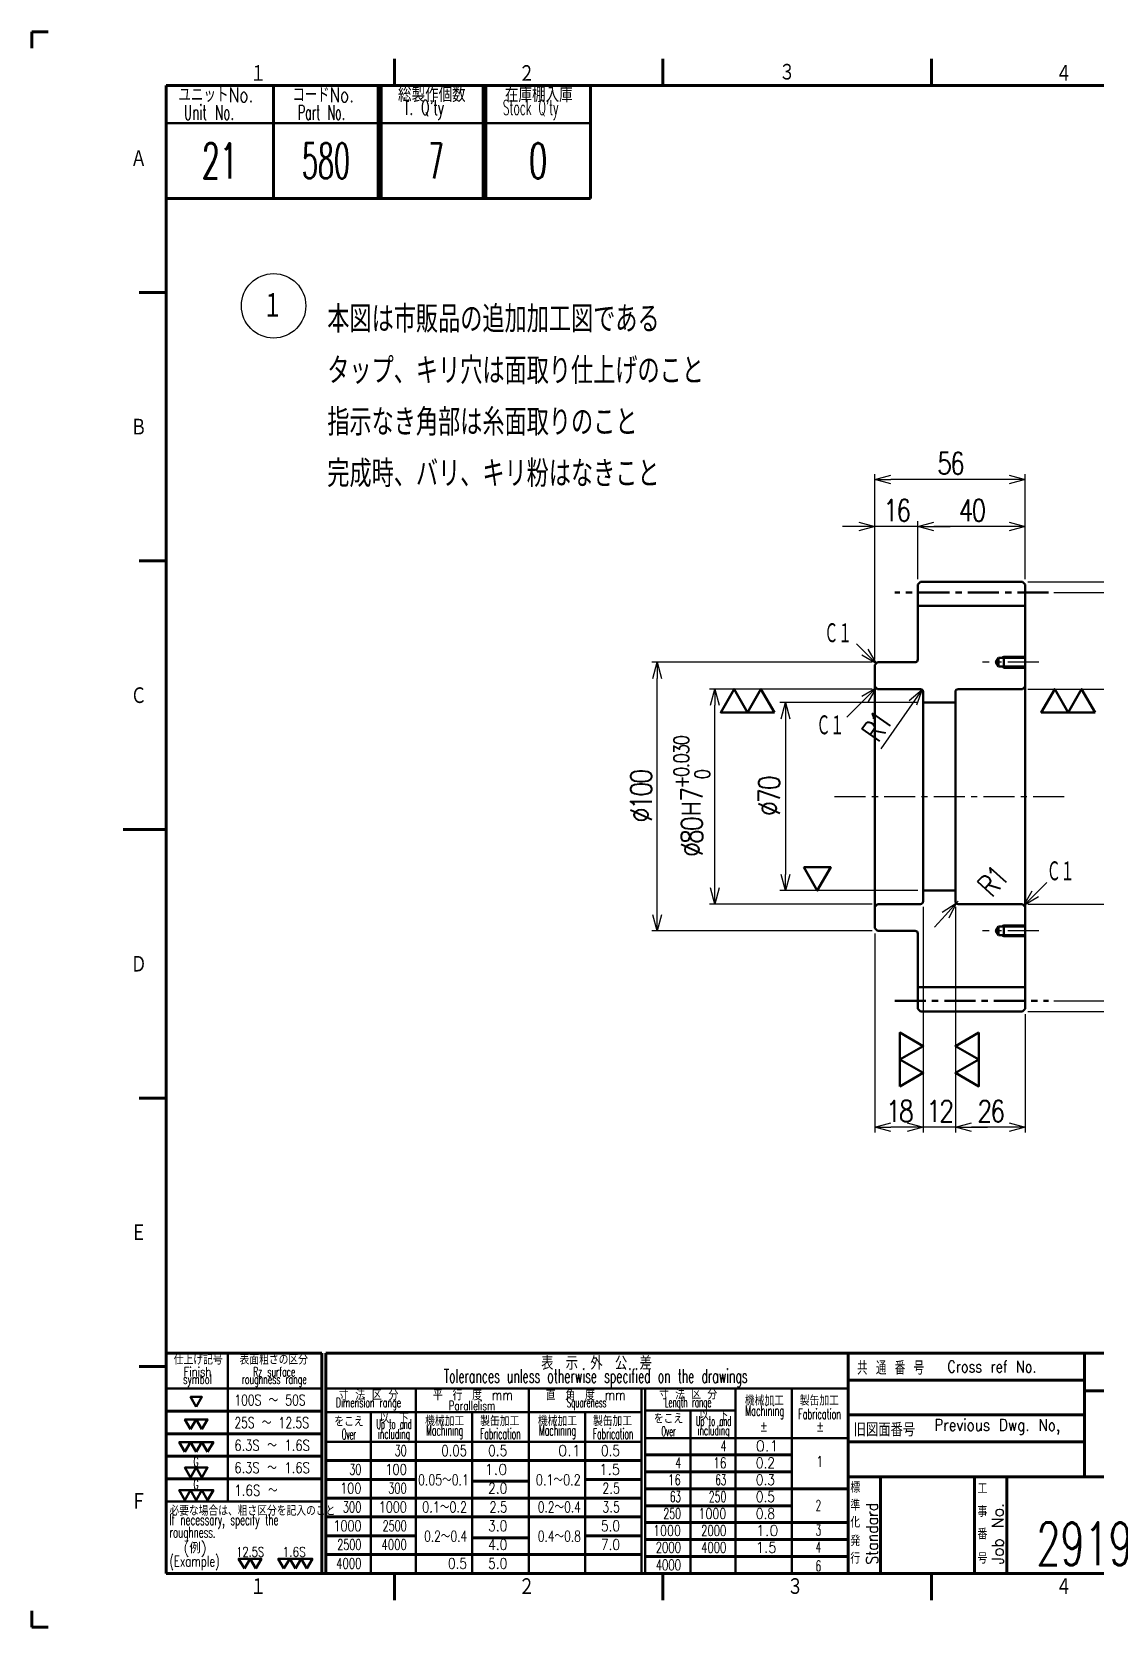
# Model space of a CAD drawing. Header units: millimetres. Extents: x -314 to 526, y -309 to 285.
# Drawn here: x -314 to 82, y -309 to 285 of the extents above; entities that cross this region are included whole.
import ezdxf

# ---------------------------------------------------------------- set-up
doc = ezdxf.new("R2010")
doc.units = ezdxf.units.MM
doc.header["$LTSCALE"] = 0.36378
doc.linetypes.add('CENTER', pattern=[50.8, 31.75, -6.35, 6.35, -6.35])
for name, color, linetype in [('NoLayerName_001', 7, 'Continuous'), ('NoLayerName_002', 7, 'Continuous'), ('NoLayerName_003', 7, 'Continuous'), ('NoLayerName_004', 7, 'Continuous')]:
    doc.layers.add(name, color=color, linetype=linetype)
doc.styles.get("Standard").update_dxf_attribs({"font": 'txt', "bigfont": 'extfont2'})
doc.dimstyles.get("Standard").update_dxf_attribs({"dimtxt": 2.5, "dimasz": 2.5, "dimexe": 1.25, "dimexo": 0.625, "dimtad": 1, "dimdec": 3, "dimzin": 0, "dimdsep": 46, "dimtxsty": 'Standard', "dimcen": 2.5, "dimadec": 0, "dimazin": 0, "dimtfac": 0.75, "dimtdec": 3, "dimtmove": 0, "dimatfit": 3, "dimfxl": 1, "dimarcsym": 0})

# ---------------------------------------------------------------- blocks, each defined once
blk = doc.blocks.new('_OPEN30')
at = {"color": 0, "linetype": 'ByBlock', "lineweight": -2}
for p, q in [((-1, 0.267949), (0, 0)), ((0, 0), (-1, -0.267949)), ((0, 0), (-1, 0))]:
    blk.add_line(p, q, dxfattribs=at)
blk = doc.blocks.new('*D14')
at = {"layer": 'Defpoints', "color": 0}
for p in [(18, 35), (-33.33, -35), (18, -35)]:
    blk.add_point(p, dxfattribs=at)
at = {"layer": 'NoLayerName_001', "color": 0, "linetype": 'Continuous', "lineweight": 25}
for p, q in [((16, 35), (-35.33, 35)), ((-33.33, 29), (-33.33, -29)), ((16, -35), (-35.33, -35))]:
    blk.add_line(p, q, dxfattribs=at)
at = {"layer": 'NoLayerName_001', "color": 0, "lineweight": 25, "xscale": 6, "yscale": 6, "zscale": 6}
for p, rotation in [((-33.33, 35), 90.00000000000001), ((-33.33, -35), 270)]:
    blk.add_blockref('_OPEN30', p, dxfattribs=dict(at, rotation=rotation))
at = {"layer": 'NoLayerName_001', "color": 2, "lineweight": 50, "insert": (-39.33, 0), "char_height": 8, "attachment_point": 5, "rotation": 90}
blk.add_mtext('\\W0.8000;\\T0.8750;%%c70', dxfattribs=at)
blk = doc.blocks.new('*D15')
at = {"layer": 'Defpoints', "color": 0}
for p in [(16, 100.57), (16, 79), (56, 79)]:
    blk.add_point(p, dxfattribs=at)
at = {"layer": 'NoLayerName_001', "color": 0, "linetype": 'Continuous', "lineweight": 25}
for p, q in [((16, 81), (16, 102.57)), ((56, 81), (56, 102.57)), ((50, 100.57), (22, 100.57))]:
    blk.add_line(p, q, dxfattribs=at)
at = {"layer": 'NoLayerName_001', "color": 0, "lineweight": 25, "xscale": 6, "yscale": 6, "zscale": 6, "rotation": 180}
blk.add_blockref('_OPEN30', (16, 100.57), dxfattribs=at)
at = {"layer": 'NoLayerName_001', "color": 0, "lineweight": 25, "xscale": 6, "yscale": 6, "zscale": 6}
blk.add_blockref('_OPEN30', (56, 100.57), dxfattribs=at)
at = {"layer": 'NoLayerName_001', "color": 2, "lineweight": 50, "insert": (36, 106.57), "char_height": 8, "attachment_point": 5}
blk.add_mtext('\\W0.8000;\\T0.8750;40', dxfattribs=at)
blk = doc.blocks.new('*D16')
at = {"layer": 'Defpoints', "color": 0}
for p in [(0, 118.09), (56, 79), (0, 49)]:
    blk.add_point(p, dxfattribs=at)
at = {"layer": 'NoLayerName_001', "color": 0, "linetype": 'Continuous', "lineweight": 25}
for p, q in [((0, 51), (0, 120.09)), ((56, 81), (56, 120.09)), ((50, 118.09), (6, 118.09))]:
    blk.add_line(p, q, dxfattribs=at)
at = {"layer": 'NoLayerName_001', "color": 0, "lineweight": 25, "xscale": 6, "yscale": 6, "zscale": 6, "rotation": 180}
blk.add_blockref('_OPEN30', (0, 118.09), dxfattribs=at)
at = {"layer": 'NoLayerName_001', "color": 0, "lineweight": 25, "xscale": 6, "yscale": 6, "zscale": 6}
blk.add_blockref('_OPEN30', (56, 118.09), dxfattribs=at)
at = {"layer": 'NoLayerName_001', "color": 2, "lineweight": 50, "insert": (28, 124.09), "char_height": 8, "attachment_point": 5}
blk.add_mtext('\\W0.8000;\\T0.8750;56', dxfattribs=at)
blk = doc.blocks.new('*D17')
at = {"layer": 'Defpoints', "color": 0}
for p in [(0, 100.57), (16, 79), (0, 49)]:
    blk.add_point(p, dxfattribs=at)
at = {"layer": 'NoLayerName_001', "color": 0, "linetype": 'Continuous', "lineweight": 25}
for p, q in [((0, 51), (0, 102.57)), ((16, 81), (16, 102.57)), ((-6, 100.57), (-12, 100.57)), ((16, 100.57), (0, 100.57)), ((22, 100.57), (28, 100.57))]:
    blk.add_line(p, q, dxfattribs=at)
at = {"layer": 'NoLayerName_001', "color": 0, "lineweight": 25, "xscale": 6, "yscale": 6, "zscale": 6}
blk.add_blockref('_OPEN30', (0, 100.57), dxfattribs=at)
at = {"layer": 'NoLayerName_001', "color": 0, "lineweight": 25, "xscale": 6, "yscale": 6, "zscale": 6, "rotation": 180}
blk.add_blockref('_OPEN30', (16, 100.57), dxfattribs=at)
at = {"layer": 'NoLayerName_001', "color": 2, "lineweight": 50, "insert": (8, 106.57), "char_height": 8, "attachment_point": 5}
blk.add_mtext('\\W0.8000;\\T0.8750;16', dxfattribs=at)
blk = doc.blocks.new('SX_FinishSymbol_2')
at = {"color": 0, "linetype": 'ByBlock', "lineweight": -2}
for points in [[(-1, 0.866), (-0.5, 0), (0, 0.866)], [(0, 0.866), (0.5, 0), (1, 0.866)]]:
    blk.add_lwpolyline(points, close=True, dxfattribs=at)
blk = doc.blocks.new('DIM_0002')
at = {"color": 3, "linetype": 'Continuous', "lineweight": 25}
blk.add_line((0, 0), (8.56, 8.56), dxfattribs=at)
blk.add_lwpolyline([(5.38, 3.11), (0, 0), (3.11, 5.38)], dxfattribs=at)
at = {"color": 2, "linetype": 'Continuous', "lineweight": 50, "width": 0.583333}
blk.add_text('Ｃ１', height=8, dxfattribs=at).set_placement((8.56, 8.56))
blk = doc.blocks.new('DIM_0003')
at = {"color": 3, "linetype": 'Continuous', "lineweight": 25}
blk.add_line((22.21, 18.08), (11.33, 7.19), dxfattribs=at)
blk.add_lwpolyline([(16.83, 14.97), (22.21, 18.08), (19.11, 12.7)], dxfattribs=at)
at = {"color": 2, "linetype": 'Continuous', "lineweight": 50, "width": 0.583333}
blk.add_text('Ｃ１', height=8, dxfattribs=at).set_placement((0, 0))
blk = doc.blocks.new('SX_FinishSymbol_1')
at = {"color": 0, "linetype": 'ByBlock', "lineweight": -2}
blk.add_lwpolyline([(-0.5, 0.866), (0, 0), (0.5, 0.866)], close=True, dxfattribs=at)
blk = doc.blocks.new('DIM_0004')
at = {"color": 3, "linetype": 'Continuous', "lineweight": 25}
blk.add_line((19.28, 0), (11.93, 7.34), dxfattribs=at)
blk.add_lwpolyline([(16.17, 5.38), (19.28, 0), (13.9, 3.11)], dxfattribs=at)
at = {"color": 2, "linetype": 'Continuous', "lineweight": 50, "width": 0.583333}
blk.add_text('Ｃ１', height=8, dxfattribs=at).set_placement((0, 7.22))
blk = doc.blocks.new('*D24')
at = {"layer": 'Defpoints', "color": 0}
for p in [(30.33, -39.74), (31, -39)]:
    blk.add_point(p, dxfattribs=at)
at = {"layer": 'NoLayerName_001', "color": 0, "linetype": 'Continuous', "lineweight": 25}
for p, q in [((31, -39), (30.33, -39.74)), ((26.29, -44.18), (22.26, -48.62))]:
    blk.add_line(p, q, dxfattribs=at)
at = {"layer": 'NoLayerName_001', "color": 0, "lineweight": 25, "xscale": 6, "yscale": 6, "zscale": 6, "rotation": 47.72708012131704}
blk.add_blockref('_OPEN30', (30.33, -39.74), dxfattribs=at)
at = {"layer": 'NoLayerName_001', "color": 2, "lineweight": 50, "insert": (43.78, -31.54), "char_height": 8, "attachment_point": 5, "rotation": 47.72708}
blk.add_mtext('\\W0.8000;\\T0.8750;R1', dxfattribs=at)
blk = doc.blocks.new('_NONE')
blk = doc.blocks.new('*D25')
at = {"layer": 'Defpoints', "color": 0}
for p in [(17, 39), (17.57, 39.82)]:
    blk.add_point(p, dxfattribs=at)
at = {"layer": 'NoLayerName_001', "color": 0, "linetype": 'Continuous', "lineweight": 25}
blk.add_line((17.57, 39.82), (2.22, 17.82), dxfattribs=at)
at = {"layer": 'NoLayerName_001', "color": 0, "lineweight": 25, "xscale": 6, "yscale": 6, "zscale": 6, "rotation": 55.08218269982841}
blk.add_blockref('_OPEN30', (17.57, 39.82), dxfattribs=at)
at = {"layer": 'NoLayerName_001', "color": 2, "lineweight": 50, "insert": (0.65, 26.07), "char_height": 8, "attachment_point": 5, "rotation": 55.08218}
blk.add_mtext('\\W0.8000;\\T0.8750;R1', dxfattribs=at)
blk = doc.blocks.new('*D26')
at = {"layer": 'Defpoints', "color": 0}
for p in [(-59.61, 40), (1, 40), (1, -40)]:
    blk.add_point(p, dxfattribs=at)
at = {"layer": 'NoLayerName_001', "color": 0, "linetype": 'Continuous', "lineweight": 25}
for p, q in [((-1, 40), (-61.61, 40)), ((-59.61, -34), (-59.61, 34)), ((-1, -40), (-61.61, -40))]:
    blk.add_line(p, q, dxfattribs=at)
at = {"layer": 'NoLayerName_001', "color": 0, "lineweight": 25, "xscale": 6, "yscale": 6, "zscale": 6}
for p, rotation in [((-59.61, 40), 90), ((-59.61, -40), 270)]:
    blk.add_blockref('_OPEN30', p, dxfattribs=dict(at, rotation=rotation))
at = {"layer": 'NoLayerName_001', "color": 2, "lineweight": 50, "insert": (-68.14, 0), "char_height": 8, "attachment_point": 5, "rotation": 90}
blk.add_mtext('\\A1;\\W0.8000;\\T0.8750;%%c80Ｈ7{{\\H0.70x;\\A1;\\S+0.030^  0;}}', dxfattribs=at)
blk = doc.blocks.new('*D27')
at = {"layer": 'Defpoints', "color": 0}
for p in [(-81.05, 50), (1, 50), (1, -50)]:
    blk.add_point(p, dxfattribs=at)
at = {"layer": 'NoLayerName_001', "color": 0, "linetype": 'Continuous', "lineweight": 25}
for p, q in [((-1, 50), (-83.05, 50)), ((-81.05, -44), (-81.05, 44)), ((-1, -50), (-83.05, -50))]:
    blk.add_line(p, q, dxfattribs=at)
at = {"layer": 'NoLayerName_001', "color": 0, "lineweight": 25, "xscale": 6, "yscale": 6, "zscale": 6}
for p, rotation in [((-81.05, 50), 90), ((-81.05, -50), 270)]:
    blk.add_blockref('_OPEN30', p, dxfattribs=dict(at, rotation=rotation))
at = {"layer": 'NoLayerName_001', "color": 2, "lineweight": 50, "insert": (-87.05, 0), "char_height": 8, "attachment_point": 5, "rotation": 90}
blk.add_mtext('\\W0.8000;\\T0.8750;%%c100', dxfattribs=at)
blk = doc.blocks.new('*D28')
at = {"layer": 'Defpoints', "color": 0}
for p in [(55, 80), (135.13, 80), (55, -80)]:
    blk.add_point(p, dxfattribs=at)
at = {"layer": 'NoLayerName_001', "color": 0, "linetype": 'Continuous', "lineweight": 25}
for p, q in [((57, 80), (137.13, 80)), ((135.13, -74), (135.13, 74)), ((57, -80), (137.13, -80))]:
    blk.add_line(p, q, dxfattribs=at)
at = {"layer": 'NoLayerName_001', "color": 0, "lineweight": 25, "xscale": 6, "yscale": 6, "zscale": 6}
for p, rotation in [((135.13, 80), 90), ((135.13, -80), 270)]:
    blk.add_blockref('_OPEN30', p, dxfattribs=dict(at, rotation=rotation))
at = {"layer": 'NoLayerName_001', "color": 2, "lineweight": 50, "insert": (129.13, 0), "char_height": 8, "attachment_point": 5, "rotation": 90}
blk.add_mtext('\\W0.8000;\\T0.8750;%%c160', dxfattribs=at)
blk = doc.blocks.new('*D29')
at = {"layer": 'Defpoints', "color": 0}
for p in [(64.7, 76), (117.78, 76), (64.7, -76)]:
    blk.add_point(p, dxfattribs=at)
at = {"layer": 'NoLayerName_001', "color": 0, "linetype": 'Continuous', "lineweight": 25}
for p, q in [((66.7, 76), (119.78, 76)), ((117.78, -70), (117.78, 70)), ((66.7, -76), (119.78, -76))]:
    blk.add_line(p, q, dxfattribs=at)
at = {"layer": 'NoLayerName_001', "color": 0, "lineweight": 25, "xscale": 6, "yscale": 6, "zscale": 6}
for p, rotation in [((117.78, 76), 90), ((117.78, -76), 270)]:
    blk.add_blockref('_OPEN30', p, dxfattribs=dict(at, rotation=rotation))
at = {"layer": 'NoLayerName_001', "color": 2, "lineweight": 50, "insert": (111.78, 0), "char_height": 8, "attachment_point": 5, "rotation": 90}
blk.add_mtext('\\W0.8000;\\T0.8750;%%c152', dxfattribs=at)
blk = doc.blocks.new('*D30')
at = {"layer": 'Defpoints', "color": 0}
for p in [(30, -39), (56, -79), (30, -123.14)]:
    blk.add_point(p, dxfattribs=at)
at = {"layer": 'NoLayerName_001', "color": 0, "linetype": 'Continuous', "lineweight": 25}
for p, q in [((30, -41), (30, -125.14)), ((56, -81), (56, -125.14)), ((50, -123.14), (36, -123.14))]:
    blk.add_line(p, q, dxfattribs=at)
at = {"layer": 'NoLayerName_001', "color": 0, "lineweight": 25, "xscale": 6, "yscale": 6, "zscale": 6, "rotation": 180}
blk.add_blockref('_OPEN30', (30, -123.14), dxfattribs=at)
at = {"layer": 'NoLayerName_001', "color": 0, "lineweight": 25, "xscale": 6, "yscale": 6, "zscale": 6}
blk.add_blockref('_OPEN30', (56, -123.14), dxfattribs=at)
at = {"layer": 'NoLayerName_001', "color": 2, "lineweight": 50, "insert": (43, -117.14), "char_height": 8, "attachment_point": 5}
blk.add_mtext('\\W0.8000;\\T0.8750;26', dxfattribs=at)
blk = doc.blocks.new('*D31')
at = {"layer": 'Defpoints', "color": 0}
for p in [(18, -39), (0, -49), (0, -123.14)]:
    blk.add_point(p, dxfattribs=at)
at = {"layer": 'NoLayerName_001', "color": 0, "linetype": 'Continuous', "lineweight": 25}
for p, q in [((18, -41), (18, -125.14)), ((0, -51), (0, -125.14)), ((12, -123.14), (6, -123.14))]:
    blk.add_line(p, q, dxfattribs=at)
at = {"layer": 'NoLayerName_001', "color": 0, "lineweight": 25, "xscale": 6, "yscale": 6, "zscale": 6, "rotation": 180}
blk.add_blockref('_OPEN30', (0, -123.14), dxfattribs=at)
at = {"layer": 'NoLayerName_001', "color": 0, "lineweight": 25, "xscale": 6, "yscale": 6, "zscale": 6}
blk.add_blockref('_OPEN30', (18, -123.14), dxfattribs=at)
at = {"layer": 'NoLayerName_001', "color": 2, "lineweight": 50, "insert": (9, -117.14), "char_height": 8, "attachment_point": 5}
blk.add_mtext('\\W0.8000;\\T0.8750;18', dxfattribs=at)
blk = doc.blocks.new('*D32')
at = {"layer": 'Defpoints', "color": 0}
for p in [(18, -39), (30, -39), (18, -123.14)]:
    blk.add_point(p, dxfattribs=at)
at = {"layer": 'NoLayerName_001', "color": 0, "linetype": 'Continuous', "lineweight": 25}
for p, q in [((18, -41), (18, -125.14)), ((30, -41), (30, -125.14)), ((12, -123.14), (6, -123.14)), ((30, -123.14), (18, -123.14)), ((36, -123.14), (42, -123.14))]:
    blk.add_line(p, q, dxfattribs=at)
at = {"layer": 'NoLayerName_001', "color": 0, "lineweight": 25, "xscale": 6, "yscale": 6, "zscale": 6}
blk.add_blockref('_OPEN30', (18, -123.14), dxfattribs=at)
at = {"layer": 'NoLayerName_001', "color": 0, "lineweight": 25, "xscale": 6, "yscale": 6, "zscale": 6, "rotation": 180}
blk.add_blockref('_OPEN30', (30, -123.14), dxfattribs=at)
at = {"layer": 'NoLayerName_001', "color": 2, "lineweight": 50, "insert": (24, -117.14), "char_height": 8, "attachment_point": 5}
blk.add_mtext('\\W0.8000;\\T0.8750;12', dxfattribs=at)
blk = doc.blocks.new('*D33')
at = {"layer": 'Defpoints', "color": 0}
for p in [(55, 40), (99.92, 40), (55, -40)]:
    blk.add_point(p, dxfattribs=at)
at = {"layer": 'NoLayerName_001', "color": 0, "linetype": 'Continuous', "lineweight": 25}
for p, q in [((57, 40), (101.92, 40)), ((99.92, -34), (99.92, 34)), ((57, -40), (101.92, -40))]:
    blk.add_line(p, q, dxfattribs=at)
at = {"layer": 'NoLayerName_001', "color": 0, "lineweight": 25, "xscale": 6, "yscale": 6, "zscale": 6}
for p, rotation in [((99.92, 40), 90), ((99.92, -40), 270)]:
    blk.add_blockref('_OPEN30', p, dxfattribs=dict(at, rotation=rotation))
at = {"layer": 'NoLayerName_001', "color": 2, "lineweight": 50, "insert": (93.92, 0), "char_height": 8, "attachment_point": 5, "rotation": 90}
blk.add_mtext('\\W0.8000;\\T0.8750;%%c80Ｈ7', dxfattribs=at)
blk = doc.blocks.new('JZB_0004')
at = {"layer": 'NoLayerName_002', "color": 4, "linetype": 'CENTER', "lineweight": 50}
for p, q in [((64.7, 156), (7.39, 156)), ((7.39, 4), (64.7, 4))]:
    blk.add_line(p, q, dxfattribs=at)
at = {"layer": 'NoLayerName_002', "color": 7, "linetype": 'Continuous', "lineweight": 50}
for p, q in [((17, 160), (16, 159)), ((16, 131), (16, 159)), ((55, 160), (17, 160)), ((56, 159), (55, 160)), ((56, 159), (56, 1)), ((56, 151), (16, 151)), ((1, 130), (0, 129)), ((0, 31), (0, 129)), ((15, 130), (1, 130)), ((1, 120), (0, 121)), ((17, 120), (1, 120)), ((18, 119), (18, 41)), ((30, 41), (30, 119)), ((31, 120), (55, 120)), ((56, 121), (55, 120)), ((30, 115), (18, 115)), ((18, 45), (30, 45)), ((0, 39), (1, 40)), ((17, 40), (1, 40)), ((31, 40), (55, 40)), ((55, 40), (56, 39)), ((0, 31), (1, 30)), ((1, 30), (15, 30)), ((16, 1), (16, 29)), ((16, 9), (56, 9)), ((16, 1), (17, 0)), ((17, 0), (55, 0)), ((55, 0), (56, 1))]:
    blk.add_line(p, q, dxfattribs=at)
for centre, start, end in [((15, 131), 270, 0), ((17, 119), 0, 90), ((31, 119), 90, 180), ((17, 41), 270, 0), ((31, 41), 180, 270), ((15, 29), 0, 90)]:
    blk.add_arc(centre, 1, start, end, dxfattribs=at)
blk = doc.blocks.new('JZB_0005')
at = {"layer": 'NoLayerName_002', "color": 4, "linetype": 'CENTER', "lineweight": 25}
blk.add_line((20.94, 2), (0, 2), dxfattribs=at)
at = {"layer": 'NoLayerName_002', "color": 7, "linetype": 'Continuous', "lineweight": 50}
for p, q in [((5.94, 3.62), (5, 2)), ((5, 2), (5.94, 0.38)), ((5.94, 3.62), (5.94, 0.38)), ((15.94, 3.62), (5.94, 3.62)), ((15.94, 0.38), (5.94, 0.38)), ((7.94, 4), (7.94, 0))]:
    blk.add_line(p, q, dxfattribs=at)
at = {"layer": 'NoLayerName_002', "color": 3, "linetype": 'Continuous', "lineweight": 50}
for p, q in [((7.94, 4), (7.28, 3.62)), ((7.94, 0), (7.28, 0.38)), ((15.94, 4), (7.94, 4)), ((7.94, 0), (15.94, 0))]:
    blk.add_line(p, q, dxfattribs=at)
blk = doc.blocks.new('JZB_0006')
at = {"layer": 'NoLayerName_002', "color": 4, "linetype": 'CENTER', "lineweight": 25}
blk.add_line((20.94, 2), (0, 2), dxfattribs=at)
at = {"layer": 'NoLayerName_002', "color": 7, "linetype": 'Continuous', "lineweight": 50}
for p, q in [((5.94, 3.62), (5, 2)), ((5, 2), (5.94, 0.38)), ((5.94, 3.62), (5.94, 0.38)), ((15.94, 3.62), (5.94, 3.62)), ((15.94, 0.38), (5.94, 0.38)), ((7.94, 4), (7.94, 0))]:
    blk.add_line(p, q, dxfattribs=at)
at = {"layer": 'NoLayerName_002', "color": 3, "linetype": 'Continuous', "lineweight": 50}
for p, q in [((7.94, 4), (7.28, 3.62)), ((7.94, 0), (7.28, 0.38)), ((15.94, 4), (7.94, 4)), ((7.94, 0), (15.94, 0))]:
    blk.add_line(p, q, dxfattribs=at)
blk = doc.blocks.new('JZB_0002')
at = {"layer": 'NoLayerName_001', "color": 2, "lineweight": 50, "attachment_point": 5}
for s, insert, char_height in [('\\A1;\\W0.8333;ピンチロール、センタリング装置', (171.73, 29), 4.73), ('\\A1;\\W0.8333;安岡', (45.85, 24.5), 4.18), ('\\A1;\\W0.5625;1/2', (74.85, 24.5), 4.18), ('\\A1;\\W0.5455;2020/05/13', (95.6, 24.5), 4.18), ('\\A1;\\W0.5000;MSP', (60.35, 24.5), 4.18), ('\\A1;\\W0.8333;ピニオンギア', (171.73, 21), 6.55)]:
    blk.add_mtext(s, dxfattribs=dict(at, insert=insert, char_height=char_height))
at = {"layer": 'NoLayerName_001', "color": 7, "lineweight": 50}
for s, insert, char_height, attachment_point in [('\\A1;\\W0.8203;TRRVC', (59.1, 5), 9.5, 4), ('\\A1;\\W1.0278;HX21580N01', (125.1, 5), 9.5, 4), ('\\A1;\\W0.6545;2919', (9.6, 0), 8, 8)]:
    blk.add_mtext(s, dxfattribs=dict(at, insert=insert, char_height=char_height, attachment_point=attachment_point))
blk = doc.blocks.new('JZB_0003')
at = {"layer": 'NoLayerName_001', "color": 2, "lineweight": 50, "char_height": 6.55, "attachment_point": 5}
for s, insert in [('\\A1;\\W0.6000;21', (3.27, 3.27)), ('\\A1;\\W0.5294;580', (23.02, 3.27)), ('\\A1;\\W0.5000;7', (43.52, 3.27)), ('\\A1;\\W0.6000;0', (62.52, 3.27))]:
    blk.add_mtext(s, dxfattribs=dict(at, insert=insert))
blk = doc.blocks.new('DIM_0001')
at = {"layer": 'NoLayerName_001', "color": 3, "linetype": 'Continuous', "lineweight": 25}
blk.add_circle((6, 6), 6, dxfattribs=at)
at = {"layer": 'NoLayerName_001', "color": 2, "linetype": 'Continuous', "lineweight": 50, "width": 0.666667}
blk.add_text('１', height=5, dxfattribs=at).set_placement((4, 3.5))

msp = doc.modelspace()

# ---------------------------------------------------------------- linework, layer by layer
at = {"layer": 'NoLayerName_001', "color": 21, "linetype": 'Continuous', "lineweight": 100}
for p, q in [((-223.8964, 264.7415), (-223.8964, 222.7416)), ((-184.8965, 264.7415), (-184.8965, 222.7416)), ((-183.8965, 264.7415), (-183.8965, 222.7416)), ((-145.8965, 264.7415), (-145.8965, 222.7416)), ((-144.8965, 264.7415), (-144.8965, 222.7416)), ((-205.8965, -207.2585), (-263.8965, -207.2585)), ((-205.8965, -289.2585), (-205.8965, -207.2585)), ((-9.8965, -207.2585), (-204.4965, -207.2585)), ((-204.4965, -207.2585), (-204.4965, -289.2585)), ((78.1035, -207.2585), (78.1035, -253.2585)), ((78.1035, -217.2585), (-9.8965, -217.2585)), ((78.1035, -221.2585), (506.1035, -221.2585)), ((78.1035, -230.2585), (-9.8965, -230.2585)), ((78.1035, -240.2585), (-9.8965, -240.2585)), ((506.1035, -253.2585), (-9.8965, -253.2585)), ((2.1035, -253.2585), (2.1035, -289.2585)), ((37.1035, -253.2585), (37.1035, -289.2585)), ((49.1035, -253.2585), (49.1035, -289.2585))]:
    msp.add_line(p, q, dxfattribs=at)
at = {"layer": 'NoLayerName_001', "color": 7, "linetype": 'Continuous', "lineweight": 100}
for p, q in [((-105.8965, 222.7416), (-105.8965, 264.7415)), ((-263.8965, 222.7416), (-184.8965, 222.7416)), ((-184.8965, 222.7416), (-105.8965, 222.7416)), ((-9.8965, -207.2585), (506.1035, -207.2585)), ((-9.8965, -289.2585), (-9.8965, -207.2585))]:
    msp.add_line(p, q, dxfattribs=at)
at = {"layer": 'NoLayerName_001', "color": 21, "linetype": 'Continuous', "lineweight": 50}
for p, q in [((-263.8965, 250.7415), (-184.8965, 250.7415)), ((-184.8965, 250.7415), (-105.8965, 250.7415)), ((-240.8965, -207.2585), (-240.8965, -262.4585)), ((-263.8965, -220.4585), (-205.8965, -220.4585)), ((-204.4965, -220.4585), (-9.8965, -220.4585)), ((-170.8965, -220.4585), (-170.8965, -289.2585)), ((-128.8965, -220.4585), (-128.8965, -289.2585)), ((-86.8965, -289.2585), (-86.8965, -220.4585)), ((-85.4965, -220.4585), (-85.4965, -289.2585)), ((-51.8965, -220.4585), (-51.8965, -289.2585)), ((-30.8965, -220.4585), (-30.8965, -289.2585)), ((-204.4965, -229.2585), (-86.8965, -229.2585)), ((-187.6965, -229.2585), (-187.6965, -289.2585)), ((-149.8965, -229.2585), (-149.8965, -289.2585)), ((-107.8965, -229.2585), (-107.8965, -289.2585)), ((-85.4965, -228.6585), (-51.8965, -228.6585)), ((-68.6965, -228.6585), (-68.6965, -289.2585)), ((-204.4965, -240.2585), (-86.8965, -240.2585)), ((-85.4965, -238.8585), (-9.8965, -238.8585)), ((-263.8965, -262.4585), (-205.8965, -262.4585))]:
    msp.add_line(p, q, dxfattribs=at)
at = {"layer": 'NoLayerName_001', "color": 4, "linetype": 'CENTER', "lineweight": 25}
msp.add_line((-15, 0), (71, 0), dxfattribs=at)
at = {"layer": 'NoLayerName_001', "color": 2, "linetype": 'Continuous', "lineweight": 100}
for p, q in [((-263.8965, -228.8585), (-205.8965, -228.8585)), ((-263.8965, -237.2585), (-205.8965, -237.2585)), ((-263.8965, -245.6585), (-205.8965, -245.6585)), ((-204.4965, -247.2585), (-86.8965, -247.2585)), ((-85.4965, -245.1585), (-30.8965, -245.1585)), ((-263.8965, -254.0585), (-205.8965, -254.0585)), ((-204.4965, -254.2585), (-170.8965, -254.2585)), ((-149.8965, -254.9585), (-128.8965, -254.9585)), ((-107.8965, -254.2585), (-86.8965, -254.2585)), ((-85.4965, -251.4585), (-30.8965, -251.4585)), ((-204.4965, -261.2585), (-86.8965, -261.2585)), ((-85.4965, -257.7585), (-9.8965, -257.7585)), ((-85.4965, -264.0585), (-30.8965, -264.0585)), ((-204.4965, -268.2585), (-86.8965, -268.2585)), ((-85.4965, -270.3585), (-9.8965, -270.3585)), ((-204.4965, -275.2585), (-170.8965, -275.2585)), ((-149.8965, -275.9585), (-128.8965, -275.9585)), ((-107.8965, -275.2585), (-86.8965, -275.2585)), ((-85.4965, -276.6585), (-9.8965, -276.6585)), ((-204.4965, -282.2585), (-86.8965, -282.2585)), ((-85.4965, -282.9585), (-9.8965, -282.9585))]:
    msp.add_line(p, q, dxfattribs=at)
at = {"layer": 'NoLayerName_001', "color": 1, "linetype": 'Continuous', "lineweight": 50}
for points in [[(-252.6941, -227.2136), (-250.5724, -223.5386), (-254.8158, -223.5386), (-252.6941, -227.2136)], [(-254.8244, -235.6136), (-252.7027, -231.9386), (-256.9461, -231.9386), (-254.8244, -235.6136)], [(-250.581, -235.6136), (-248.4593, -231.9386), (-252.7027, -231.9386), (-250.581, -235.6136)], [(-256.9375, -244.0136), (-254.8158, -240.3386), (-259.0592, -240.3386), (-256.9375, -244.0136)], [(-252.6941, -244.0136), (-250.5724, -240.3386), (-254.8158, -240.3386), (-252.6941, -244.0136)], [(-248.4507, -244.0136), (-246.329, -240.3386), (-250.5724, -240.3386), (-248.4507, -244.0136)], [(-254.8244, -253.5439), (-252.7027, -249.8689), (-256.9461, -249.8689), (-254.8244, -253.5439)], [(-250.581, -253.5439), (-248.4593, -249.8689), (-252.7027, -249.8689), (-250.581, -253.5439)], [(-256.9375, -261.9439), (-254.8158, -258.2689), (-259.0592, -258.2689), (-256.9375, -261.9439)], [(-252.6941, -261.9439), (-250.5724, -258.2689), (-254.8158, -258.2689), (-252.6941, -261.9439)], [(-248.4507, -261.9439), (-246.329, -258.2689), (-250.5724, -258.2689), (-248.4507, -261.9439)], [(-234.7848, -287.4961), (-232.6631, -283.8211), (-236.9065, -283.8211), (-234.7848, -287.4961)], [(-230.5414, -287.4961), (-228.4197, -283.8211), (-232.6631, -283.8211), (-230.5414, -287.4961)], [(-220.0294, -287.4961), (-217.9077, -283.8211), (-222.1511, -283.8211), (-220.0294, -287.4961)], [(-215.786, -287.4961), (-213.6643, -283.8211), (-217.9077, -283.8211), (-215.786, -287.4961)], [(-211.5426, -287.4961), (-209.4209, -283.8211), (-213.6643, -283.8211), (-211.5426, -287.4961)]]:
    msp.add_lwpolyline(points, close=True, dxfattribs=at)
at = {"layer": 'NoLayerName_004', "color": 7, "linetype": 'Continuous', "lineweight": 100}
for p, q in [((-307.8965, 284.7415), (-313.8965, 284.7415)), ((-313.8965, 284.7415), (-313.8965, 278.7415)), ((-178.8965, 274.7415), (-178.8965, 264.7415)), ((-78.8965, 274.7415), (-78.8965, 264.7415)), ((21.1035, 274.7415), (21.1035, 264.7415)), ((506.1035, 264.7415), (-263.8965, 264.7415)), ((-263.8965, 264.7415), (-263.8965, -289.2585)), ((-273.8965, 187.7415), (-263.8965, 187.7415)), ((-273.8965, 87.7415), (-263.8965, 87.7415)), ((-279.8965, -12.2585), (-263.8965, -12.2585)), ((-273.8965, -112.2585), (-263.8965, -112.2585)), ((-273.8965, -212.2585), (-263.8965, -212.2585)), ((-263.8965, -289.2585), (506.1035, -289.2585)), ((-178.8965, -299.2585), (-178.8965, -289.2585)), ((-78.8965, -299.2585), (-78.8965, -289.2585)), ((21.1035, -299.2585), (21.1035, -289.2585)), ((-313.8965, -303.2585), (-313.8965, -309.2585)), ((-313.8965, -309.2585), (-307.8965, -309.2585))]:
    msp.add_line(p, q, dxfattribs=at)

# ---------------------------------------------------------------- block references
at = {"layer": 'NoLayerName_001', "xscale": 2, "yscale": 2, "zscale": 2}
for name, p in [('JZB_0003', (-250.4465, 230.1915)), ('JZB_0002', (58.9035, -286.2585))]:
    msp.add_blockref(name, p, dxfattribs=at)
at = {"layer": 'NoLayerName_001', "color": 3, "linetype": 'Continuous', "lineweight": 25, "xscale": 2, "yscale": 2, "zscale": 2}
msp.add_blockref('DIM_0001', (-235.8965, 170.7415), dxfattribs=at)
at = {"layer": 'NoLayerName_001'}
for name, p in [('JZB_0004', (0, -80)), ('JZB_0005', (40.0647, 48)), ('JZB_0006', (40.0647, -52))]:
    msp.add_blockref(name, p, dxfattribs=at)
at = {"layer": 'NoLayerName_001', "color": 3, "linetype": 'Continuous', "lineweight": 25}
for name, p in [('DIM_0004', (-18.7783, 49.5)), ('DIM_0003', (-21.7133, 22.4232)), ('DIM_0002', (55.5, -40.5))]:
    msp.add_blockref(name, p, dxfattribs=at)
at = {"layer": 'NoLayerName_001', "color": 1, "lineweight": 50}
for p, xscale, yscale, zscale, rotation in [((-47.4174, 40), 9.999999999999996, 9.999999999999996, 9.999999999999996, 180), ((71.9768, 40), 9.999999999999996, 9.999999999999996, 9.999999999999996, 180), ((18, -97.9076), 10, 10, 10, 89.99999999999999), ((30, -97.9076), 9.999999999999996, 9.999999999999996, 9.999999999999996, 269.9999999999999)]:
    msp.add_blockref('SX_FinishSymbol_2', p, dxfattribs=dict(at, xscale=xscale, yscale=yscale, zscale=zscale, rotation=rotation))
at = {"layer": 'NoLayerName_001', "color": 1, "lineweight": 50, "xscale": 10, "yscale": 10, "zscale": 10}
msp.add_blockref('SX_FinishSymbol_1', (-21.4244, -35), dxfattribs=at)

# ---------------------------------------------------------------- texts
at = {"layer": 'NoLayerName_001', "color": 2, "lineweight": 25, "char_height": 5.5, "attachment_point": 7}
for s, insert in [('\\A1;\\W0.7710;ユニットNo.', (-259.3258, 258.5766)), ('\\A1;\\W0.7584;コードNo.', (-216.8565, 258.5766)), ('\\A1;\\W0.8333;総製作個数', (-177.5705, 258.5766)), ('\\A1;\\W0.8333;在庫棚入庫', (-137.7353, 258.5766)), ('\\A1;\\W0.6000;Unit No.', (-257.3258, 252.0205)), ('\\A1;\\W0.5455;Part No.', (-214.8565, 252.0205)), ("\\A1;\\W0.6000;T. Q'ty", (-175.5705, 252.0205)), ("\\A1;\\W0.5263;Stock Q'ty", (-138.5223, 252.0205))]:
    msp.add_mtext(s, dxfattribs=dict(at, insert=insert))
at = {"layer": 'NoLayerName_001', "color": 2, "lineweight": 50}
for s, insert, char_height, attachment_point in [('\\A1;\\W0.8333;仕上げ記号', (-251.9631, -211.5234), 3.5, 8), ('\\A1;\\W0.8333;表面粗さの区分', (-223.8302, -211.5234), 3.5, 8), ('\\A1;\\W0.7714;Finish', (-252.253, -215.9148), 3.5, 8), ('\\A1;\\W0.6000;Rz surface', (-223.6575, -215.9148), 3.5, 8), ('\\A1;\\W0.5909;Tolerances unless otherwise specified on the drawings', (-103.9623, -219.9235), 5, 8), ('\\A1;\\W0.8333;表\u3000示\u3000外\u3000公\u3000差', (-103.6539, -213.4897), 5, 8), ('\\A1;\\W0.7051;共 通 番 号', (5.8535, -212.7585), 5, 5), ('\\A1;\\W0.7905;Cross ref No.', (43.5827, -212.2585), 4.4, 5), ('\\A1;\\W0.6545;symbol', (-252.253, -219.8512), 3.5, 8), ('\\A1;\\W0.6000;roughness range', (-223.6575, -219.8512), 3.5, 8), ('\\A1;\\W0.7340;100S ～ 50S', (-238.5174, -226.7423), 4, 7), ('\\A1;\\W0.6037;Dimension range', (-188.5533, -228.5367), 3.5, 8), ('\\A1;\\W0.7051;寸 法 区 分', (-188.5533, -224.8324), 4, 8), ('\\A1;\\W0.7609;平\u3000行\u3000度\u3000mm', (-149.6811, -224.8324), 4, 8), ('\\A1;\\W0.6849;Parallelism', (-150.0332, -228.5367), 3.5, 8), ('\\A1;\\W0.7609;直\u3000角\u3000度\u3000mm', (-107.6811, -224.8324), 4, 8), ('\\A1;\\W0.5500;Squareness', (-107.3702, -228.5367), 3.5, 8), ('\\A1;\\W0.7051;寸 法 区 分', (-69.5533, -224.4824), 3.8, 8), ('\\A1;\\W0.5000;Length range', (-69.5533, -228.6401), 3.8, 8), ('\\A1;\\W0.8333;機械加工', (-41.1434, -226.782), 3.8, 8), ('\\A1;\\W0.8333;製缶加工', (-20.6751, -226.782), 3.8, 8), ('\\A1;\\W0.7353;25S ～ 12.5S', (-238.5174, -235.1423), 4, 7), ('\\A1;\\W0.8333;をこえ', (-195.825, -234.5616), 3.8, 8), ('\\A1;\\W0.8333;以\u3000下', (-179.025, -233.3616), 3.8, 8), ('\\A1;\\W0.8333;機械加工', (-160.1867, -234.4094), 3.8, 8), ('\\A1;\\W0.8333;製缶加工', (-139.6775, -234.4094), 3.8, 8), ('\\A1;\\W0.8333;機械加工', (-118.1867, -234.4094), 3.8, 8), ('\\A1;\\W0.8333;製缶加工', (-97.6775, -234.4094), 3.8, 8), ('\\A1;\\W0.8333;をこえ', (-76.825, -233.4682), 3.8, 8), ('\\A1;\\W0.4500;Up to and', (-60.0486, -235.5588), 3.6, 8), ('\\A1;\\W0.8333;以\u3000下', (-60.025, -232.2682), 3.8, 8), ('\\A1;\\W0.5870;Machining', (-41.0523, -231.8121), 3.8, 8), ('\\A1;\\W0.5690;Fabrication', (-20.5536, -231.8121), 3.8, 8), ('\\A1;\\W0.8407;Previous Dwg. No,', (22.1327, -237.6585), 4.4, 7), ('\\A1;\\W0.4500;Over', (-195.825, -239.4217), 4, 8), ('\\A1;\\W0.5651;including', (-179.025, -240.2995), 3.6, 8), ('\\A1;\\W0.4500;Up to and', (-179.0486, -236.6522), 3.6, 8), ('\\A1;\\W0.5283;Machining', (-160.1867, -239.2695), 4, 8), ('\\A1;\\W0.5121;Fabrication', (-139.4539, -239.2695), 4, 8), ('\\A1;\\W0.5283;Machining', (-118.1867, -239.2695), 4, 8), ('\\A1;\\W0.5121;Fabrication', (-97.4539, -239.2695), 4, 8), ('\\A1;\\W0.4500;Over', (-76.825, -238.1283), 3.6, 8), ('\\A1;\\W0.5651;including', (-60.025, -239.006), 3.6, 8), ('\\A1;\\W0.8333;±', (-41.3518, -236.3314), 3.8, 8), ('\\A1;\\W0.8333;±', (-20.3518, -236.3314), 3.8, 8), ('\\A1;\\W0.8333;旧図面番号', (-7.8965, -238.2585), 5, 7), ('\\A1;\\W0.7867;6.3S ～ 1.6S', (-238.5174, -243.5423), 4, 7), ('\\A1;\\W0.6545;30', (-174.3008, -245.5493), 4, 9), ('\\A1;\\W0.8000;0.05', (-151.8535, -245.5493), 4, 9), ('\\A1;\\W0.8308;0.5', (-136.8844, -245.5493), 4, 9), ('\\A1;\\W0.9818;0.1', (-109.518, -245.5493), 4, 9), ('\\A1;\\W0.8308;0.5', (-94.8844, -245.5493), 4, 9), ('\\A1;\\W0.6000;4', (-55.3008, -243.7993), 4, 9), ('\\A1;\\W0.9818;0.1', (-44.3222, -243.7993), 4, 7), ('\\A1;\\W0.6000;G', (-251.8127, -249.4865), 3.6, 9), ('\\A1;\\W0.7867;6.3S ～ 1.6S', (-238.5174, -251.9423), 4, 7), ('\\A1;\\W0.6545;30', (-191.1968, -252.5493), 4, 9), ('\\A1;\\W0.7714;100', (-174.3008, -252.5493), 4, 9), ('\\A1;\\W0.9818;1.0', (-136.8844, -252.5493), 4, 9), ('\\A1;\\W0.9000;1.5', (-94.8844, -252.5493), 4, 9), ('\\A1;\\W0.6000;4', (-72.1968, -250.0993), 4, 9), ('\\A1;\\W0.7200;16', (-55.3008, -250.0993), 4, 9), ('\\A1;\\W0.8308;0.2', (-44.3222, -250.0993), 4, 7), ('\\A1;\\W0.9000;1', (-22.0633, -249.6377), 4, 7), ('\\A1;\\W0.6000;G', (-251.8127, -257.8865), 3.6, 9), ('\\A1;\\W0.7459;0.05～0.1', (-151.1751, -256.4173), 4, 9), ('\\A1;\\W0.7692;0.1～0.2', (-109.518, -256.4173), 4, 9), ('\\A1;\\W0.7200;16', (-72.1968, -256.3993), 4, 9), ('\\A1;\\W0.6000;63', (-55.3008, -256.3993), 4, 9), ('\\A1;\\W0.8308;0.3', (-44.3222, -256.3993), 4, 7), ('\\A1;\\W0.8333;標', (-9.1229, -259.2467), 4, 7), ('\\A1;\\W0.8065;1.6S ～ ', (-238.5174, -260.3423), 4, 7), ('\\A1;\\W0.7714;100', (-191.1968, -259.5493), 4, 9), ('\\A1;\\W0.6750;300', (-174.3008, -259.5493), 4, 9), ('\\A1;\\W0.8308;2.0', (-136.8844, -259.5493), 4, 9), ('\\A1;\\W0.7714;2.5', (-94.8844, -259.5493), 4, 9), ('\\A1;\\W0.6000;63', (-72.1968, -262.6993), 4, 9), ('\\A1;\\W0.6353;250', (-55.3008, -262.6993), 4, 9), ('\\A1;\\W0.8308;0.5', (-44.3222, -262.6993), 4, 7), ('\\A1;\\W0.8333;工', (38.2225, -259.6309), 4, 7), ('\\A1;\\W0.7083;必要な場合は、粗さ区分を記入のこと', (-262.6772, -267.8148), 3.8, 7), ('\\A1;\\W0.5851;If necessary, specify the', (-262.6772, -272.6238), 4, 7), ('\\A1;\\W0.6750;300', (-191.1968, -266.5493), 4, 9), ('\\A1;\\W0.7579;1000', (-174.3008, -266.5493), 4, 9), ('\\A1;\\W0.7692;0.1～0.2', (-151.8535, -266.5493), 4, 9), ('\\A1;\\W0.7714;2.5', (-136.8844, -266.5493), 4, 9), ('\\A1;\\W0.7229;0.2～0.4', (-109.518, -266.5493), 4, 9), ('\\A1;\\W0.7714;3.5', (-94.8844, -266.5493), 4, 9), ('\\A1;\\W0.6353;250', (-72.1968, -268.9993), 4, 9), ('\\A1;\\W0.7579;1000', (-55.3008, -268.9993), 4, 9), ('\\A1;\\W0.8308;0.8', (-44.3222, -268.9993), 4, 7), ('\\A1;\\W0.6000;2', (-22.0633, -265.9562), 4, 7), ('\\A1;\\W0.8333;準', (-9.1229, -265.8739), 4, 7), ('\\A1;\\W0.8333;事', (38.2225, -268.2445), 4, 7), ('\\A1;\\W0.5893;roughness.', (-262.6772, -277.2748), 4, 7), ('\\A1;\\W0.7579;1000', (-191.1968, -273.5493), 4, 9), ('\\A1;\\W0.6545;2500', (-174.3008, -273.5493), 4, 9), ('\\A1;\\W0.8308;3.0', (-136.8844, -273.5493), 4, 9), ('\\A1;\\W0.8308;5.0', (-94.8844, -273.5493), 4, 9), ('\\A1;\\W0.7579;1000', (-72.1968, -275.2993), 4, 9), ('\\A1;\\W0.6857;2000', (-55.3008, -275.2993), 4, 9), ('\\A1;\\W0.9818;1.0', (-44.3222, -275.2993), 4, 7), ('\\A1;\\W0.6000;3', (-22.0633, -275.1732), 4, 7), ('\\A1;\\W0.8333;化', (-9.1229, -272.1987), 4, 7), ('\\A1;\\W0.8333;番', (38.2225, -276.5828), 4, 7), ('\\A1;\\W0.9474;(例)', (-257.502, -283.093), 4, 7), ('\\A1;\\W0.6545;2500', (-191.1968, -280.5493), 4, 9), ('\\A1;\\W0.6857;4000', (-174.3008, -280.5493), 4, 9), ('\\A1;\\W0.7229;0.2～0.4', (-151.8535, -277.4024), 4, 9), ('\\A1;\\W0.8308;4.0', (-136.8844, -280.5493), 4, 9), ('\\A1;\\W0.7229;0.4～0.8', (-109.518, -277.4024), 4, 9), ('\\A1;\\W0.8308;7.0', (-94.8844, -280.5493), 4, 9), ('\\A1;\\W0.6857;2000', (-72.1968, -281.5993), 4, 9), ('\\A1;\\W0.6857;4000', (-55.3008, -281.5993), 4, 9), ('\\A1;\\W0.9000;1.5', (-44.3222, -281.5993), 4, 7), ('\\A1;\\W0.6000;4', (-22.0633, -281.4732), 4, 7), ('\\A1;\\W0.8333;発', (-9.1229, -279.1535), 4, 7), ('\\A1;\\W0.6894;(Example)', (-262.6772, -288.0499), 4, 7), ('\\A1;\\W0.7500;12.5S', (-237.8266, -283.0618), 3.6, 7), ('\\A1;\\W0.8000;1.6S', (-220.5436, -283.0618), 3.6, 7), ('\\A1;\\W0.6857;4000', (-191.1968, -287.5493), 4, 9), ('\\A1;\\W0.8308;0.5', (-151.8535, -287.5493), 4, 9), ('\\A1;\\W0.8308;5.0', (-136.8844, -287.5493), 4, 9), ('\\A1;\\W0.6857;4000', (-72.1968, -288.0993), 4, 9), ('\\A1;\\W0.6000;6', (-22.0633, -288.4732), 4, 7), ('\\A1;\\W0.8333;行', (-9.1229, -285.6159), 4, 7), ('\\A1;\\W0.8333;号', (38.2225, -285.6159), 4, 7)]:
    msp.add_mtext(s, dxfattribs=dict(at, insert=insert, char_height=char_height, attachment_point=attachment_point))
at = {"layer": 'NoLayerName_001', "color": 2, "lineweight": 50, "char_height": 4.4, "attachment_point": 7, "rotation": 90.0000025}
for s, insert in [('\\A1;\\W0.8750;Standard', (1.1409, -285.9979)), ('\\A1;\\W0.9671;Job No.', (47.9302, -285.9979))]:
    msp.add_mtext(s, dxfattribs=dict(at, insert=insert))
at = {"layer": 'NoLayerName_003', "color": 2, "lineweight": 100, "char_height": 10, "attachment_point": 7}
for s, insert in [('\\A1;\\W0.7500;本図は市販品の追加加工図である', (-203.8965, 172.7416)), ('\\A1;\\W0.7500;タップ、キリ穴は面取り仕上げのこと', (-203.8965, 153.5416)), ('\\A1;\\W0.7500;指示なき角部は糸面取りのこと', (-203.8965, 134.3416)), ('\\A1;\\W0.7500;完成時、バリ、キリ粉はなきこと', (-203.8965, 115.1416))]:
    msp.add_mtext(s, dxfattribs=dict(at, insert=insert))
at = {"layer": 'NoLayerName_004', "color": 7, "lineweight": 100, "char_height": 6.621614}
for s, insert, attachment_point in [('\\A1;\\W0.8333;１', (-232.6965, 265.8934), 7), ('\\A1;\\W0.8333;２', (-132.6965, 265.8934), 7), ('\\A1;\\W0.8333;３', (-32.6965, 269.6727), 5), ('\\A1;\\W0.8333;４', (67.3035, 265.8934), 7), ('\\A1;\\W0.8333;Ａ', (-277.1673, 234.2117), 7), ('\\A1;\\W0.8333;Ｂ', (-277.1673, 134.2117), 7), ('\\A1;\\W0.8333;Ｃ', (-277.1673, 34.2117), 7), ('\\A1;\\W0.8333;Ｄ', (-277.1673, -65.7883), 7), ('\\A1;\\W0.8333;Ｅ', (-277.1673, -165.7883), 7), ('\\A1;\\W0.8333;Ｆ', (-277.1673, -265.7883), 7), ('\\A1;\\W0.8333;１', (-232.6965, -297.5284), 7), ('\\A1;\\W0.8333;２', (-132.6965, -297.5284), 7), ('\\A1;\\W0.8333;３', (-32.6965, -297.5284), 7), ('\\A1;\\W0.8333;４', (67.3035, -297.5284), 7)]:
    msp.add_mtext(s, dxfattribs=dict(at, insert=insert, attachment_point=attachment_point))

# ---------------------------------------------------------------- dimensions: what is measured, and where the dimension line sits
at = {"layer": 'NoLayerName_001', "color": 3, "linetype": 'Continuous', "lineweight": 50}
for base, p1, p2, angle, override, picture, middle in [((0, 118.0862), (56, 79), (0, 49), 180, {"dimtxt": 8, "dimasz": 6, "dimexe": 2, "dimexo": 2, "dimgap": 2, "dimzin": 8, "dimblk": 'OPEN30', "dimclrd": 0, "dimclre": 0, "dimclrt": 2, "dimtp": 0, "dimtm": 0, "dimlwd": 25, "dimlwe": 25}, '*D16', (28, 118.0862)), ((0, 100.5721), (16, 79), (0, 49), 180, {"dimtxt": 8, "dimasz": 6, "dimexe": 2, "dimexo": 2, "dimgap": 2, "dimzin": 8, "dimblk": 'OPEN30', "dimclrd": 0, "dimclre": 0, "dimclrt": 2, "dimtp": 0, "dimtm": 0, "dimlwd": 25, "dimlwe": 25}, '*D17', (8, 100.5721)), ((16, 100.5721), (56, 79), (16, 79), 180, {"dimtxt": 8, "dimasz": 6, "dimexe": 2, "dimexo": 2, "dimgap": 2, "dimzin": 8, "dimblk": 'OPEN30', "dimclrd": 0, "dimclre": 0, "dimclrt": 2, "dimtp": 0, "dimtm": 0, "dimlwd": 25, "dimlwe": 25}, '*D15', (36, 100.5721)), ((135.1271, 80), (55, -80), (55, 80), 90, {"dimtxt": 8, "dimasz": 6, "dimexe": 2, "dimexo": 2, "dimgap": 2, "dimzin": 8, "dimpost": '%%c<>', "dimblk": 'OPEN30', "dimclrd": 0, "dimclre": 0, "dimclrt": 2, "dimtp": 0, "dimtm": 0, "dimlwd": 25, "dimlwe": 25}, '*D28', (135.1271, 0)), ((117.7767, 76), (64.7037, -76), (64.7037, 76), 90, {"dimtxt": 8, "dimasz": 6, "dimexe": 2, "dimexo": 2, "dimgap": 2, "dimzin": 8, "dimpost": '%%c<>', "dimblk": 'OPEN30', "dimclrd": 0, "dimclre": 0, "dimclrt": 2, "dimtp": 0, "dimtm": 0, "dimlwd": 25, "dimlwe": 25}, '*D29', (117.7767, 0)), ((-81.0464, 50), (1, -50), (1, 50), 90, {"dimtxt": 8, "dimasz": 6, "dimexe": 2, "dimexo": 2, "dimgap": 2, "dimzin": 8, "dimpost": '%%c<>', "dimblk": 'OPEN30', "dimclrd": 0, "dimclre": 0, "dimclrt": 2, "dimtp": 0, "dimtm": 0, "dimlwd": 25, "dimlwe": 25}, '*D27', (-81.0464, 0)), ((-59.6051, 40), (1, -40), (1, 40), 90, {"dimtxt": 8, "dimasz": 6, "dimexe": 2, "dimexo": 2, "dimgap": 2, "dimzin": 8, "dimpost": '%%c<>Ｈ7{{\\H0.70x;\\A1;\\S+0.030^ 0;}}', "dimblk": 'OPEN30', "dimclrd": 0, "dimclre": 0, "dimclrt": 2, "dimtp": 0.03, "dimtm": 0, "dimtfac": 0.7, "dimtolj": 1, "dimlwd": 25, "dimlwe": 25}, '*D26', (-59.6051, 0)), ((99.9219, 40), (55, -40), (55, 40), 90, {"dimtxt": 8, "dimasz": 6, "dimexe": 2, "dimexo": 2, "dimgap": 2, "dimzin": 8, "dimpost": '%%c<>Ｈ7', "dimblk": 'OPEN30', "dimclrd": 0, "dimclre": 0, "dimclrt": 2, "dimtp": 0, "dimtm": 0, "dimlwd": 25, "dimlwe": 25}, '*D33', (99.9219, 0)), ((-33.3319, -35), (18, 35), (18, -35), 270, {"dimtxt": 8, "dimasz": 6, "dimexe": 2, "dimexo": 2, "dimgap": 2, "dimzin": 8, "dimpost": '%%c<>', "dimblk": 'OPEN30', "dimclrd": 0, "dimclre": 0, "dimclrt": 2, "dimtp": 0, "dimtm": 0, "dimlwd": 25, "dimlwe": 25}, '*D14', (-33.3319, 0)), ((0, -123.1383), (18, -39), (0, -49), 180, {"dimtxt": 8, "dimasz": 6, "dimexe": 2, "dimexo": 2, "dimgap": 2, "dimzin": 8, "dimblk": 'OPEN30', "dimclrd": 0, "dimclre": 0, "dimclrt": 2, "dimtp": 0, "dimtm": 0, "dimlwd": 25, "dimlwe": 25}, '*D31', (9, -123.1383)), ((18, -123.1383), (30, -39), (18, -39), 180, {"dimtxt": 8, "dimasz": 6, "dimexe": 2, "dimexo": 2, "dimgap": 2, "dimzin": 8, "dimblk": 'OPEN30', "dimclrd": 0, "dimclre": 0, "dimclrt": 2, "dimtp": 0, "dimtm": 0, "dimlwd": 25, "dimlwe": 25}, '*D32', (24, -123.1383)), ((30, -123.1383), (56, -79), (30, -39), 180, {"dimtxt": 8, "dimasz": 6, "dimexe": 2, "dimexo": 2, "dimgap": 2, "dimzin": 8, "dimblk": 'OPEN30', "dimclrd": 0, "dimclre": 0, "dimclrt": 2, "dimtp": 0, "dimtm": 0, "dimlwd": 25, "dimlwe": 25}, '*D30', (43, -123.1383))]:
    dim = msp.add_linear_dim(base=base, p1=p1, p2=p2, angle=angle, text='\\W0.8000;\\T0.8750;<>', dimstyle='Standard', override=override, dxfattribs=at)
    dim.commit()
    dim.dimension.update_dxf_attribs({"geometry": picture, "text_midpoint": middle, "dimtype": 160})
for center, mpoint, override, picture, middle in [((17, 39), (17.5724, 39.82), {"dimtxt": 8, "dimasz": 6, "dimexe": 2, "dimexo": 2, "dimgap": 2, "dimtad": 3, "dimzin": 8, "dimblk1": 'NONE', "dimblk2": 'OPEN30', "dimsah": 1, "dimclrd": 0, "dimclre": 0, "dimclrt": 2, "dimtp": 0, "dimtm": 0, "dimlwd": 25, "dimlwe": 25}, '*D25', (5.5734, 22.6313)), ((31, -39), (30.3273, -39.7399), {"dimtxt": 8, "dimasz": 6, "dimexe": 2, "dimexo": 2, "dimgap": 2, "dimtad": 3, "dimzin": 8, "dimblk1": 'NONE', "dimblk2": 'OPEN30', "dimsah": 1, "dimclrd": 0, "dimclre": 0, "dimclrt": 2, "dimtp": 0, "dimtm": 0, "dimtmove": 2, "dimlwd": 25, "dimlwe": 25}, '*D24', (43.7829, -31.5386))]:
    dim = msp.add_radius_dim(center=center, mpoint=mpoint, text='\\W0.8000;\\T0.8750;<>', dimstyle='Standard', override=override, dxfattribs=at)
    dim.commit()
    dim.dimension.update_dxf_attribs({"geometry": picture, "text_midpoint": middle, "dimtype": 164})

doc.saveas('drawing.dxf')
